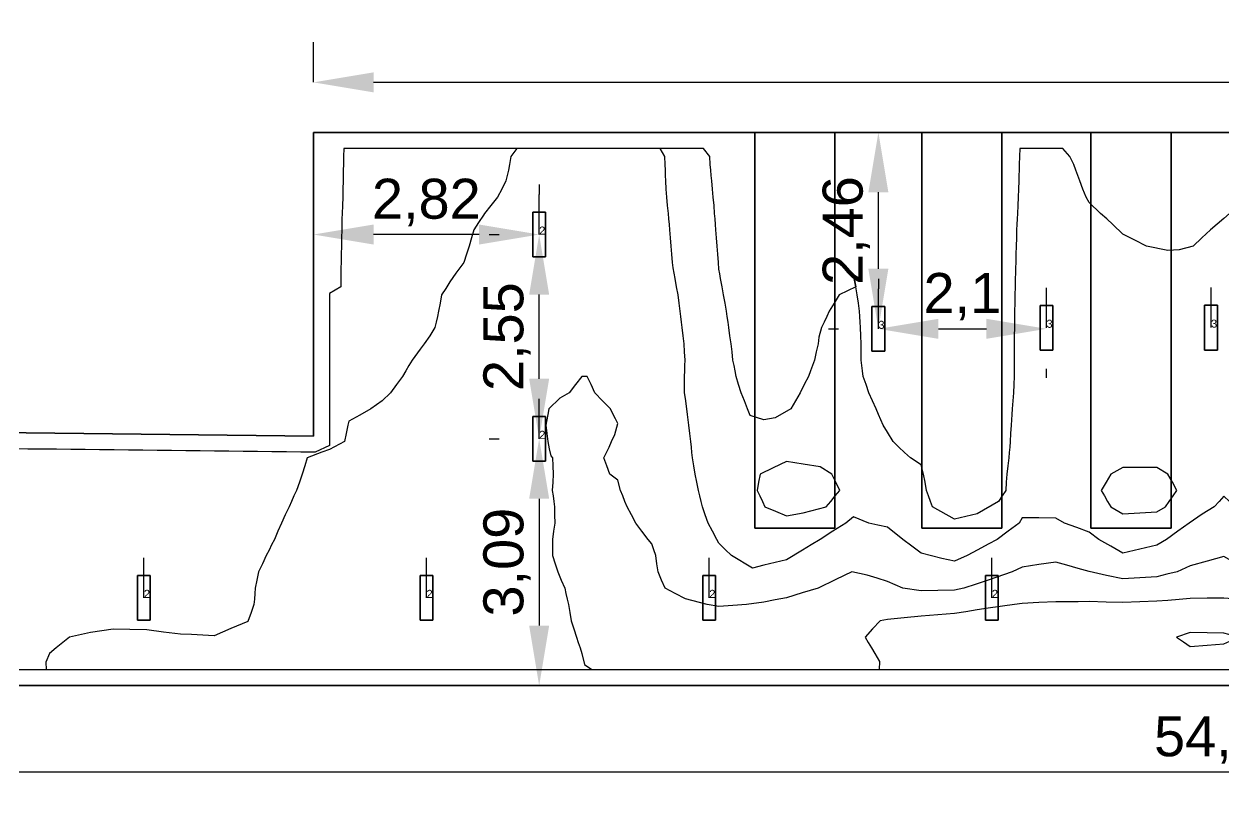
# Model space of a CAD drawing. Header units: millimetres. Extents: x 5.5 to 61.4, y 4.1 to 13.9.
# Drawn here: x 17.63 to 32.62, y 4.08 to 13.93 of the extents above; entities that cross this region are included whole.
import ezdxf

# ---------------------------------------------------------------- set-up
doc = ezdxf.new("R2010")
doc.units = ezdxf.units.MM
for name, color, linetype in [('DLXFURN', 5, 'Continuous'), ('DLXISO', 7, 'Continuous'), ('DLXLUM', 2, 'Continuous'), ('DLXLUMEX', 2, 'Continuous'), ('DLXSCENE', 7, 'Continuous'), ('MAPAS', 7, 'Continuous')]:
    doc.layers.add(name, color=color, linetype=linetype)
doc.layers.get('0').off()
doc.styles.get("Standard").update_dxf_attribs({"font": 'arial.ttf'})
doc.dimstyles.new('ISO-25', dxfattribs={"dimtxt": 0.5, "dimasz": 0.75, "dimexe": 0.5, "dimexo": 0.625, "dimgap": 0.1, "dimtad": 1, "dimtoh": 1, "dimtxsty": 'Standard', "dimcen": 2.5, "dimadec": 0, "dimazin": 0, "dimtfac": 1, "dimtmove": 0, "dimatfit": 3, "dimfxl": 1, "dimarcsym": 0})

# ---------------------------------------------------------------- blocks, each defined once
blk = doc.blocks.new('*U8')
at = {"color": 1}
blk.add_line((0, 0), (0, 0.5), dxfattribs=at)
for p, q in [((0.08, 0.28), (-0.08, 0.28)), ((-0.08, 0.28), (-0.08, -0.28)), ((-0.08, 0.28), (-0.08, -0.28)), ((-0.08, -0.28), (-0.08, 0.28)), ((-0.08, 0.28), (-0.08, 0.28)), ((0.08, 0.28), (-0.08, 0.28)), ((-0.08, 0.28), (-0.08, 0.28)), ((-0.08, 0.28), (0.08, 0.28)), ((-0.08, -0.28), (-0.08, 0.28)), ((-0.08, 0.28), (0.08, 0.28)), ((0.08, -0.28), (0.08, 0.28)), ((0.08, 0.28), (0.08, 0.28)), ((0.08, -0.28), (0.08, 0.28)), ((0.08, 0.28), (0.08, 0.28)), ((0.08, 0.28), (0.08, -0.28)), ((0.08, 0.28), (0.08, -0.28)), ((-0.08, -0.28), (0.08, -0.28)), ((-0.08, -0.28), (0.08, -0.28)), ((0.08, -0.28), (-0.08, -0.28)), ((-0.08, -0.28), (-0.08, -0.28)), ((-0.08, -0.28), (-0.08, -0.28)), ((0.08, -0.28), (-0.08, -0.28)), ((0.08, -0.28), (0.08, -0.28)), ((0.08, -0.28), (0.08, -0.28))]:
    blk.add_line(p, q)
at = {"layer": 'DLXLUMEX', "color": 7}
blk.add_text('3', height=0.1, dxfattribs=at).set_placement((0, 0))
blk = doc.blocks.new('*U9')
at = {"color": 1}
blk.add_line((0, 0), (0, 0.5), dxfattribs=at)
for p, q in [((0.08, 0.28), (-0.08, 0.28)), ((-0.08, 0.28), (-0.08, -0.28)), ((-0.08, 0.28), (-0.08, -0.28)), ((-0.08, -0.28), (-0.08, 0.28)), ((-0.08, 0.28), (-0.08, 0.28)), ((0.08, 0.28), (-0.08, 0.28)), ((-0.08, 0.28), (-0.08, 0.28)), ((-0.08, 0.28), (0.08, 0.28)), ((-0.08, -0.28), (-0.08, 0.28)), ((-0.08, 0.28), (0.08, 0.28)), ((0.08, -0.28), (0.08, 0.28)), ((0.08, 0.28), (0.08, 0.28)), ((0.08, -0.28), (0.08, 0.28)), ((0.08, 0.28), (0.08, 0.28)), ((0.08, 0.28), (0.08, -0.28)), ((0.08, 0.28), (0.08, -0.28)), ((-0.08, -0.28), (0.08, -0.28)), ((-0.08, -0.28), (0.08, -0.28)), ((0.08, -0.28), (-0.08, -0.28)), ((-0.08, -0.28), (-0.08, -0.28)), ((-0.08, -0.28), (-0.08, -0.28)), ((0.08, -0.28), (-0.08, -0.28)), ((0.08, -0.28), (0.08, -0.28)), ((0.08, -0.28), (0.08, -0.28))]:
    blk.add_line(p, q)
at = {"layer": 'DLXLUMEX', "color": 7}
blk.add_text('3', height=0.1, dxfattribs=at).set_placement((0, 0))
blk = doc.blocks.new('*U10')
at = {"color": 1}
blk.add_line((0, 0), (0, 0.5), dxfattribs=at)
for p, q in [((0.08, 0.28), (-0.08, 0.28)), ((-0.08, 0.28), (-0.08, -0.28)), ((-0.08, 0.28), (-0.08, -0.28)), ((-0.08, -0.28), (-0.08, 0.28)), ((-0.08, 0.28), (-0.08, 0.28)), ((0.08, 0.28), (-0.08, 0.28)), ((-0.08, 0.28), (-0.08, 0.28)), ((-0.08, 0.28), (0.08, 0.28)), ((-0.08, -0.28), (-0.08, 0.28)), ((-0.08, 0.28), (0.08, 0.28)), ((0.08, -0.28), (0.08, 0.28)), ((0.08, 0.28), (0.08, 0.28)), ((0.08, -0.28), (0.08, 0.28)), ((0.08, 0.28), (0.08, 0.28)), ((0.08, 0.28), (0.08, -0.28)), ((0.08, 0.28), (0.08, -0.28)), ((-0.08, -0.28), (0.08, -0.28)), ((-0.08, -0.28), (0.08, -0.28)), ((0.08, -0.28), (-0.08, -0.28)), ((-0.08, -0.28), (-0.08, -0.28)), ((-0.08, -0.28), (-0.08, -0.28)), ((0.08, -0.28), (-0.08, -0.28)), ((0.08, -0.28), (0.08, -0.28)), ((0.08, -0.28), (0.08, -0.28))]:
    blk.add_line(p, q)
at = {"layer": 'DLXLUMEX', "color": 7}
blk.add_text('3', height=0.1, dxfattribs=at).set_placement((0, 0))
blk = doc.blocks.new('*U24')
at = {"color": 1}
blk.add_line((0, 0), (0, 0.5), dxfattribs=at)
for p, q in [((0.08, 0.28), (-0.08, 0.28)), ((-0.08, 0.28), (-0.08, -0.28)), ((-0.08, 0.28), (-0.08, -0.28)), ((-0.08, -0.28), (-0.08, 0.28)), ((-0.08, 0.28), (-0.08, 0.28)), ((0.08, 0.28), (-0.08, 0.28)), ((-0.08, 0.28), (-0.08, 0.28)), ((-0.08, 0.28), (0.08, 0.28)), ((-0.08, -0.28), (-0.08, 0.28)), ((-0.08, 0.28), (0.08, 0.28)), ((0.08, -0.28), (0.08, 0.28)), ((0.08, 0.28), (0.08, 0.28)), ((0.08, -0.28), (0.08, 0.28)), ((0.08, 0.28), (0.08, 0.28)), ((0.08, 0.28), (0.08, -0.28)), ((0.08, 0.28), (0.08, -0.28)), ((-0.08, -0.28), (0.08, -0.28)), ((-0.08, -0.28), (0.08, -0.28)), ((0.08, -0.28), (-0.08, -0.28)), ((-0.08, -0.28), (-0.08, -0.28)), ((-0.08, -0.28), (-0.08, -0.28)), ((0.08, -0.28), (-0.08, -0.28)), ((0.08, -0.28), (0.08, -0.28)), ((0.08, -0.28), (0.08, -0.28))]:
    blk.add_line(p, q)
at = {"layer": 'DLXLUMEX', "color": 7}
blk.add_text('2', height=0.1, dxfattribs=at).set_placement((0, 0))
blk = doc.blocks.new('*U25')
at = {"color": 1}
blk.add_line((0, 0), (0, 0.5), dxfattribs=at)
for p, q in [((0.08, 0.28), (-0.08, 0.28)), ((-0.08, 0.28), (-0.08, -0.28)), ((-0.08, 0.28), (-0.08, -0.28)), ((-0.08, -0.28), (-0.08, 0.28)), ((-0.08, 0.28), (-0.08, 0.28)), ((0.08, 0.28), (-0.08, 0.28)), ((-0.08, 0.28), (-0.08, 0.28)), ((-0.08, 0.28), (0.08, 0.28)), ((-0.08, -0.28), (-0.08, 0.28)), ((-0.08, 0.28), (0.08, 0.28)), ((0.08, -0.28), (0.08, 0.28)), ((0.08, 0.28), (0.08, 0.28)), ((0.08, -0.28), (0.08, 0.28)), ((0.08, 0.28), (0.08, 0.28)), ((0.08, 0.28), (0.08, -0.28)), ((0.08, 0.28), (0.08, -0.28)), ((-0.08, -0.28), (0.08, -0.28)), ((-0.08, -0.28), (0.08, -0.28)), ((0.08, -0.28), (-0.08, -0.28)), ((-0.08, -0.28), (-0.08, -0.28)), ((-0.08, -0.28), (-0.08, -0.28)), ((0.08, -0.28), (-0.08, -0.28)), ((0.08, -0.28), (0.08, -0.28)), ((0.08, -0.28), (0.08, -0.28))]:
    blk.add_line(p, q)
at = {"layer": 'DLXLUMEX', "color": 7}
blk.add_text('2', height=0.1, dxfattribs=at).set_placement((0, 0))
blk = doc.blocks.new('*U26')
at = {"color": 1}
blk.add_line((0, 0), (0, 0.5), dxfattribs=at)
for p, q in [((0.08, 0.28), (-0.08, 0.28)), ((-0.08, 0.28), (-0.08, -0.28)), ((-0.08, 0.28), (-0.08, -0.28)), ((-0.08, -0.28), (-0.08, 0.28)), ((-0.08, 0.28), (-0.08, 0.28)), ((0.08, 0.28), (-0.08, 0.28)), ((-0.08, 0.28), (-0.08, 0.28)), ((-0.08, 0.28), (0.08, 0.28)), ((-0.08, -0.28), (-0.08, 0.28)), ((-0.08, 0.28), (0.08, 0.28)), ((0.08, -0.28), (0.08, 0.28)), ((0.08, 0.28), (0.08, 0.28)), ((0.08, -0.28), (0.08, 0.28)), ((0.08, 0.28), (0.08, 0.28)), ((0.08, 0.28), (0.08, -0.28)), ((0.08, 0.28), (0.08, -0.28)), ((-0.08, -0.28), (0.08, -0.28)), ((0.08, -0.28), (-0.08, -0.28)), ((-0.08, -0.28), (-0.08, -0.28)), ((-0.08, -0.28), (0.08, -0.28)), ((-0.08, -0.28), (-0.08, -0.28)), ((0.08, -0.28), (-0.08, -0.28)), ((0.08, -0.28), (0.08, -0.28)), ((0.08, -0.28), (0.08, -0.28))]:
    blk.add_line(p, q)
at = {"layer": 'DLXLUMEX', "color": 7}
blk.add_text('2', height=0.1, dxfattribs=at).set_placement((0, 0))
blk = doc.blocks.new('*U27')
at = {"color": 1}
blk.add_line((0, 0), (0, 0.5), dxfattribs=at)
for p, q in [((0.08, 0.28), (-0.08, 0.28)), ((-0.08, 0.28), (-0.08, -0.28)), ((-0.08, 0.28), (-0.08, -0.28)), ((-0.08, -0.28), (-0.08, 0.28)), ((-0.08, 0.28), (-0.08, 0.28)), ((0.08, 0.28), (-0.08, 0.28)), ((-0.08, 0.28), (-0.08, 0.28)), ((-0.08, 0.28), (0.08, 0.28)), ((-0.08, -0.28), (-0.08, 0.28)), ((-0.08, 0.28), (0.08, 0.28)), ((0.08, -0.28), (0.08, 0.28)), ((0.08, 0.28), (0.08, 0.28)), ((0.08, -0.28), (0.08, 0.28)), ((0.08, 0.28), (0.08, 0.28)), ((0.08, 0.28), (0.08, -0.28)), ((0.08, 0.28), (0.08, -0.28)), ((-0.08, -0.28), (0.08, -0.28)), ((-0.08, -0.28), (0.08, -0.28)), ((0.08, -0.28), (-0.08, -0.28)), ((-0.08, -0.28), (-0.08, -0.28)), ((-0.08, -0.28), (-0.08, -0.28)), ((0.08, -0.28), (-0.08, -0.28)), ((0.08, -0.28), (0.08, -0.28)), ((0.08, -0.28), (0.08, -0.28))]:
    blk.add_line(p, q)
at = {"layer": 'DLXLUMEX', "color": 7}
blk.add_text('2', height=0.1, dxfattribs=at).set_placement((0, 0))
blk = doc.blocks.new('*U40')
at = {"color": 1}
blk.add_line((0, 0), (0, 0.5), dxfattribs=at)
for p, q in [((0.08, 0.28), (-0.08, 0.28)), ((-0.08, 0.28), (-0.08, -0.28)), ((-0.08, 0.28), (-0.08, -0.28)), ((-0.08, -0.28), (-0.08, 0.28)), ((-0.08, 0.28), (-0.08, 0.28)), ((0.08, 0.28), (-0.08, 0.28)), ((-0.08, 0.28), (-0.08, 0.28)), ((-0.08, 0.28), (0.08, 0.28)), ((-0.08, -0.28), (-0.08, 0.28)), ((-0.08, 0.28), (0.08, 0.28)), ((0.08, -0.28), (0.08, 0.28)), ((0.08, 0.28), (0.08, 0.28)), ((0.08, -0.28), (0.08, 0.28)), ((0.08, 0.28), (0.08, 0.28)), ((0.08, 0.28), (0.08, -0.28)), ((0.08, 0.28), (0.08, -0.28)), ((-0.08, -0.28), (0.08, -0.28)), ((-0.08, -0.28), (0.08, -0.28)), ((0.08, -0.28), (-0.08, -0.28)), ((-0.08, -0.28), (-0.08, -0.28)), ((-0.08, -0.28), (-0.08, -0.28)), ((0.08, -0.28), (-0.08, -0.28)), ((0.08, -0.28), (0.08, -0.28)), ((0.08, -0.28), (0.08, -0.28))]:
    blk.add_line(p, q)
at = {"layer": 'DLXLUMEX', "color": 7}
blk.add_text('2', height=0.1, dxfattribs=at).set_placement((0, 0))
blk = doc.blocks.new('*U41')
at = {"color": 1}
blk.add_line((0, 0), (0, 0.5), dxfattribs=at)
for p, q in [((0.08, 0.28), (-0.08, 0.28)), ((-0.08, 0.28), (-0.08, -0.28)), ((-0.08, 0.28), (-0.08, -0.28)), ((-0.08, -0.28), (-0.08, 0.28)), ((-0.08, 0.28), (-0.08, 0.28)), ((0.08, 0.28), (-0.08, 0.28)), ((-0.08, 0.28), (-0.08, 0.28)), ((-0.08, 0.28), (0.08, 0.28)), ((-0.08, -0.28), (-0.08, 0.28)), ((-0.08, 0.28), (0.08, 0.28)), ((0.08, -0.28), (0.08, 0.28)), ((0.08, 0.28), (0.08, 0.28)), ((0.08, -0.28), (0.08, 0.28)), ((0.08, 0.28), (0.08, 0.28)), ((0.08, 0.28), (0.08, -0.28)), ((0.08, 0.28), (0.08, -0.28)), ((-0.08, -0.28), (0.08, -0.28)), ((-0.08, -0.28), (0.08, -0.28)), ((0.08, -0.28), (-0.08, -0.28)), ((-0.08, -0.28), (-0.08, -0.28)), ((-0.08, -0.28), (-0.08, -0.28)), ((0.08, -0.28), (-0.08, -0.28)), ((0.08, -0.28), (0.08, -0.28)), ((0.08, -0.28), (0.08, -0.28))]:
    blk.add_line(p, q)
at = {"layer": 'DLXLUMEX', "color": 7}
blk.add_text('2', height=0.1, dxfattribs=at).set_placement((0, 0))
blk = doc.blocks.new('*U42')
for p, q in [((0.5, 2.739), (-0.5, 2.739)), ((-0.5, 2.739), (-0.5, -2.207)), ((-0.5, 2.739), (-0.5, -2.207)), ((-0.5, -2.207), (-0.5, 2.739)), ((-0.5, 2.739), (-0.5, 2.739)), ((0.5, 2.739), (-0.5, 2.739)), ((-0.5, 2.739), (-0.5, 2.739)), ((-0.5, 2.739), (0.5, 2.739)), ((0.5, -2.207), (0.5, 2.739)), ((0.5, -2.207), (0.5, 2.739)), ((0.5, 2.739), (0.5, 2.739)), ((0.5, 2.739), (0.5, -2.207)), ((0.5, 2.739), (0.5, 2.739)), ((-0.5, -2.207), (0.5, -2.207)), ((-0.5, -2.207), (-0.5, -2.207)), ((-0.5, -2.207), (0.5, -2.207)), ((0.5, -2.207), (-0.5, -2.207)), ((-0.5, -2.207), (-0.5, -2.207)), ((0.5, -2.207), (0.5, -2.207)), ((0.5, -2.207), (0.5, -2.207))]:
    blk.add_line(p, q)
blk = doc.blocks.new('*U43')
for p, q in [((0.5, 2.739), (-0.5, 2.739)), ((-0.5, 2.739), (-0.5, -2.207)), ((-0.5, 2.739), (-0.5, -2.207)), ((-0.5, -2.207), (-0.5, 2.739)), ((-0.5, 2.739), (-0.5, 2.739)), ((0.5, 2.739), (-0.5, 2.739)), ((-0.5, 2.739), (-0.5, 2.739)), ((-0.5, 2.739), (0.5, 2.739)), ((0.5, -2.207), (0.5, 2.739)), ((0.5, -2.207), (0.5, 2.739)), ((0.5, 2.739), (0.5, 2.739)), ((0.5, 2.739), (0.5, -2.207)), ((0.5, 2.739), (0.5, 2.739)), ((-0.5, -2.207), (0.5, -2.207)), ((-0.5, -2.207), (-0.5, -2.207)), ((-0.5, -2.207), (0.5, -2.207)), ((0.5, -2.207), (-0.5, -2.207)), ((-0.5, -2.207), (-0.5, -2.207)), ((0.5, -2.207), (0.5, -2.207)), ((0.5, -2.207), (0.5, -2.207))]:
    blk.add_line(p, q)
blk = doc.blocks.new('*U44')
for p, q in [((0.5, 2.739), (-0.5, 2.739)), ((-0.5, 2.739), (-0.5, -2.207)), ((-0.5, 2.739), (-0.5, -2.207)), ((-0.5, -2.207), (-0.5, 2.739)), ((-0.5, 2.739), (-0.5, 2.739)), ((0.5, 2.739), (-0.5, 2.739)), ((-0.5, 2.739), (-0.5, 2.739)), ((-0.5, 2.739), (0.5, 2.739)), ((0.5, -2.207), (0.5, 2.739)), ((0.5, -2.207), (0.5, 2.739)), ((0.5, 2.739), (0.5, 2.739)), ((0.5, 2.739), (0.5, -2.207)), ((0.5, 2.739), (0.5, 2.739)), ((-0.5, -2.207), (0.5, -2.207)), ((-0.5, -2.207), (-0.5, -2.207)), ((-0.5, -2.207), (0.5, -2.207)), ((0.5, -2.207), (-0.5, -2.207)), ((-0.5, -2.207), (-0.5, -2.207)), ((0.5, -2.207), (0.5, -2.207)), ((0.5, -2.207), (0.5, -2.207))]:
    blk.add_line(p, q)
blk = doc.blocks.new('*U52')
for p, q in [((168.884, 19.44), (207.387, 19.44)), ((207.387, 19.44), (168.884, 19.44)), ((168.884, 19.44), (168.884, 19.44)), ((168.884, 15.643), (168.884, 19.44)), ((168.884, 19.44), (168.884, 19.44)), ((168.884, 19.44), (168.884, 15.643)), ((161.385, 15.728), (168.884, 15.643)), ((168.884, 15.643), (161.385, 15.728)), ((168.884, 15.643), (168.884, 15.643)), ((168.884, 15.643), (168.884, 15.643)), ((207.387, 12.526), (153.137, 12.526)), ((153.137, 12.526), (207.387, 12.526))]:
    blk.add_line(p, q)
blk = doc.blocks.new('*U53')
for p, q in [((168.884, 19.44), (207.387, 19.44)), ((168.884, 15.643), (168.884, 19.44)), ((161.385, 15.728), (168.884, 15.643)), ((207.387, 12.526), (153.137, 12.526))]:
    blk.add_line(p, q)
blk = doc.blocks.new('*U54')
for p, q in [((207.387, 19.44), (168.884, 19.44)), ((168.884, 19.44), (168.884, 15.643)), ((168.884, 15.643), (161.385, 15.728)), ((153.137, 12.526), (207.387, 12.526))]:
    blk.add_line(p, q)
blk = doc.blocks.new('*U56')
at = {"color": 1}
for points in [[(165.184, 12.726, 0.85), (165.364, 12.726, 0.85), (165.543, 12.726, 0.85), (165.723, 12.726, 0.85), (165.902, 12.726, 0.85), (166.082, 12.726, 0.85), (166.261, 12.726, 0.85), (166.441, 12.726, 0.85), (166.62, 12.726, 0.85), (166.8, 12.726, 0.85), (166.979, 12.726, 0.85), (167.159, 12.726, 0.85), (167.338, 12.726, 0.85), (167.518, 12.726, 0.85), (167.697, 12.726, 0.85), (167.877, 12.726, 0.85), (168.056, 12.726, 0.85), (168.236, 12.726, 0.85), (168.415, 12.726, 0.85), (168.595, 12.726, 0.85), (168.774, 12.726, 0.85), (168.954, 12.726, 0.85), (169.133, 12.726, 0.85), (169.313, 12.726, 0.85), (169.492, 12.726, 0.85), (169.672, 12.726, 0.85), (169.851, 12.726, 0.85), (170.031, 12.726, 0.85), (170.21, 12.726, 0.85), (170.39, 12.726, 0.85), (170.569, 12.726, 0.85), (170.749, 12.726, 0.85), (170.928, 12.726, 0.85), (171.108, 12.726, 0.85), (171.287, 12.726, 0.85), (171.467, 12.726, 0.85), (171.646, 12.726, 0.85), (171.826, 12.726, 0.85), (172.005, 12.726, 0.85), (172.185, 12.726, 0.85), (172.364, 12.726, 0.85), (172.544, 12.726, 0.85), (172.723, 12.726, 0.85), (172.903, 12.726, 0.85), (173.082, 12.726, 0.85), (173.262, 12.726, 0.85), (173.441, 12.726, 0.85), (173.621, 12.726, 0.85), (173.8, 12.726, 0.85), (173.98, 12.726, 0.85), (174.159, 12.726, 0.85), (174.339, 12.726, 0.85), (174.518, 12.726, 0.85), (174.698, 12.726, 0.85), (174.877, 12.726, 0.85), (175.057, 12.726, 0.85), (175.236, 12.726, 0.85), (175.416, 12.726, 0.85), (175.595, 12.726, 0.85), (175.775, 12.726, 0.85), (175.954, 12.726, 0.85), (176.134, 12.726, 0.85), (176.313, 12.726, 0.85), (176.493, 12.726, 0.85), (176.672, 12.726, 0.85), (176.852, 12.726, 0.85), (177.031, 12.726, 0.85), (177.211, 12.726, 0.85), (177.39, 12.726, 0.85), (177.57, 12.726, 0.85), (177.749, 12.726, 0.85), (177.929, 12.726, 0.85), (178.108, 12.726, 0.85), (178.288, 12.726, 0.85), (178.467, 12.726, 0.85), (178.647, 12.726, 0.85), (178.826, 12.726, 0.85), (179.006, 12.726, 0.85), (179.185, 12.726, 0.85), (179.365, 12.726, 0.85), (179.544, 12.726, 0.85), (179.724, 12.726, 0.85), (179.903, 12.726, 0.85), (180.083, 12.726, 0.85), (180.262, 12.726, 0.85), (180.442, 12.726, 0.85)], [(180.331, 18.426, 0.85), (180.262, 18.364, 0.85), (180.177, 18.293, 0.85), (180.092, 18.222, 0.85), (179.984, 18.121, 0.85), (179.877, 18.019, 0.85), (179.701, 17.972, 0.85), (179.561, 17.965, 0.85), (179.295, 18.019, 0.85), (179.148, 18.094, 0.85), (179, 18.169, 0.85), (178.875, 18.29, 0.85), (178.796, 18.358, 0.85), (178.718, 18.426, 0.85), (178.579, 18.563, 0.85), (178.538, 18.63, 0.85), (178.5, 18.731, 0.85), (178.462, 18.833, 0.85), (178.437, 18.901, 0.85), (178.412, 18.969, 0.85), (178.387, 19.037, 0.85), (178.335, 19.138, 0.85), (178.25, 19.24, 0.85), (178.07, 19.24, 0.85), (177.891, 19.24, 0.85), (177.711, 19.24, 0.85), (177.705, 19.138, 0.85), (177.704, 19.037, 0.85), (177.702, 18.969, 0.85), (177.7, 18.901, 0.85), (177.698, 18.833, 0.85), (177.694, 18.731, 0.85), (177.69, 18.63, 0.85), (177.685, 18.528, 0.85), (177.68, 18.426, 0.85), (177.677, 18.358, 0.85), (177.674, 18.29, 0.85), (177.671, 18.222, 0.85), (177.668, 18.121, 0.85), (177.665, 18.019, 0.85), (177.662, 17.917, 0.85), (177.659, 17.815, 0.85), (177.657, 17.747, 0.85), (177.655, 17.679, 0.85), (177.653, 17.612, 0.85), (177.651, 17.51, 0.85), (177.648, 17.408, 0.85), (177.647, 17.306, 0.85), (177.645, 17.204, 0.85), (177.644, 17.137, 0.85), (177.644, 17.069, 0.85), (177.643, 17.001, 0.85), (177.642, 16.899, 0.85), (177.642, 16.797, 0.85), (177.641, 16.696, 0.85), (177.641, 16.594, 0.85), (177.64, 16.526, 0.85), (177.639, 16.458, 0.85), (177.638, 16.39, 0.85), (177.634, 16.288, 0.85), (177.63, 16.187, 0.85), (177.623, 16.085, 0.85), (177.616, 15.983, 0.85), (177.611, 15.915, 0.85), (177.607, 15.847, 0.85), (177.602, 15.779, 0.85), (177.596, 15.678, 0.85), (177.59, 15.576, 0.85), (177.584, 15.508, 0.85), (177.578, 15.44, 0.85), (177.572, 15.372, 0.85), (177.56, 15.271, 0.85), (177.547, 15.169, 0.85), (177.54, 15.067, 0.85), (177.534, 14.965, 0.85), (177.49, 14.897, 0.85), (177.446, 14.829, 0.85), (177.177, 14.672, 0.85), (177.037, 14.64, 0.85), (176.896, 14.608, 0.85), (176.621, 14.762, 0.85), (176.596, 14.829, 0.85), (176.57, 14.897, 0.85), (176.545, 14.965, 0.85), (176.526, 15.067, 0.85), (176.508, 15.169, 0.85), (176.476, 15.284, 0.85), (176.343, 15.372, 0.85), (176.271, 15.44, 0.85), (176.199, 15.508, 0.85), (176.127, 15.576, 0.85), (176.055, 15.693, 0.85), (176.001, 15.779, 0.85), (175.973, 15.847, 0.85), (175.944, 15.915, 0.85), (175.916, 15.983, 0.85), (175.871, 16.085, 0.85), (175.825, 16.187, 0.85), (175.79, 16.288, 0.85), (175.754, 16.39, 0.85), (175.746, 16.458, 0.85), (175.737, 16.526, 0.85), (175.729, 16.594, 0.85), (175.727, 16.696, 0.85), (175.726, 16.797, 0.85), (175.723, 16.899, 0.85), (175.72, 17.001, 0.85), (175.716, 17.069, 0.85), (175.712, 17.137, 0.85), (175.707, 17.204, 0.85), (175.693, 17.306, 0.85), (175.679, 17.408, 0.85), (175.66, 17.51, 0.85), (175.641, 17.612, 0.85), (175.634, 17.642, 0.85), (175.641, 17.612, 0.85), (175.66, 17.51, 0.85), (175.453, 17.408, 0.85), (175.392, 17.306, 0.85), (175.33, 17.204, 0.85), (175.298, 17.137, 0.85), (175.266, 17.069, 0.85), (175.234, 17.001, 0.85), (175.201, 16.88, 0.85), (175.189, 16.797, 0.85), (175.166, 16.696, 0.85), (175.143, 16.594, 0.85), (175.118, 16.526, 0.85), (175.093, 16.458, 0.85), (175.068, 16.39, 0.85), (175.016, 16.288, 0.85), (174.964, 16.187, 0.85), (174.906, 16.085, 0.85), (174.848, 15.983, 0.85), (174.653, 15.874, 0.85), (174.512, 15.847, 0.85), (174.34, 15.902, 0.85), (174.308, 15.983, 0.85), (174.269, 16.085, 0.85), (174.23, 16.187, 0.85), (174.197, 16.288, 0.85), (174.164, 16.39, 0.85), (174.152, 16.458, 0.85), (174.139, 16.526, 0.85), (174.126, 16.594, 0.85), (174.114, 16.696, 0.85), (174.102, 16.797, 0.85), (174.088, 16.899, 0.85), (174.075, 17.001, 0.85), (174.065, 17.069, 0.85), (174.055, 17.137, 0.85), (174.045, 17.204, 0.85), (174.027, 17.306, 0.85), (174.009, 17.408, 0.85), (173.99, 17.51, 0.85), (173.971, 17.612, 0.85), (173.961, 17.672, 0.85), (173.951, 17.732, 0.85), (173.944, 17.815, 0.85), (173.936, 17.917, 0.85), (173.928, 18.019, 0.85), (173.921, 18.121, 0.85), (173.913, 18.222, 0.85), (173.907, 18.29, 0.85), (173.902, 18.358, 0.85), (173.897, 18.426, 0.85), (173.889, 18.528, 0.85), (173.88, 18.63, 0.85), (173.87, 18.731, 0.85), (173.86, 18.833, 0.85), (173.854, 18.901, 0.85), (173.848, 18.969, 0.85), (173.842, 19.037, 0.85), (173.836, 19.138, 0.85), (173.757, 19.24, 0.85), (173.577, 19.24, 0.85), (173.397, 19.24, 0.85), (173.217, 19.24, 0.85), (173.038, 19.24, 0.85), (172.858, 19.24, 0.85), (172.678, 19.24, 0.85), (172.499, 19.24, 0.85), (172.319, 19.24, 0.85), (172.139, 19.24, 0.85), (171.959, 19.24, 0.85), (171.78, 19.24, 0.85), (171.6, 19.24, 0.85), (171.42, 19.24, 0.85), (171.24, 19.24, 0.85), (171.061, 19.24, 0.85), (170.881, 19.24, 0.85), (170.701, 19.24, 0.85), (170.521, 19.24, 0.85), (170.342, 19.24, 0.85), (170.162, 19.24, 0.85), (169.982, 19.24, 0.85), (169.803, 19.24, 0.85), (169.623, 19.24, 0.85), (169.443, 19.24, 0.85), (169.263, 19.24, 0.85), (169.259, 19.138, 0.85), (169.257, 19.037, 0.85), (169.256, 18.969, 0.85), (169.255, 18.901, 0.85), (169.254, 18.833, 0.85), (169.251, 18.731, 0.85), (169.249, 18.63, 0.85), (169.245, 18.528, 0.85), (169.242, 18.426, 0.85), (169.24, 18.358, 0.85), (169.238, 18.29, 0.85), (169.236, 18.222, 0.85), (169.234, 18.121, 0.85), (169.232, 18.019, 0.85), (169.23, 17.917, 0.85), (169.229, 17.815, 0.85), (169.227, 17.747, 0.85), (169.226, 17.679, 0.85), (169.225, 17.612, 0.85), (169.224, 17.51, 0.85), (169.084, 17.427, 0.85), (169.084, 17.34, 0.85), (169.084, 17.254, 0.85), (169.084, 17.168, 0.85), (169.084, 17.081, 0.85), (169.084, 16.995, 0.85), (169.084, 16.909, 0.85), (169.084, 16.822, 0.85), (169.084, 16.736, 0.85), (169.084, 16.65, 0.85), (169.084, 16.563, 0.85), (169.084, 16.477, 0.85), (169.084, 16.39, 0.85), (169.084, 16.304, 0.85), (169.084, 16.218, 0.85), (169.084, 16.131, 0.85), (169.084, 16.045, 0.85), (169.084, 15.959, 0.85), (169.084, 15.872, 0.85), (169.084, 15.796, 0.85), (169.084, 15.756, 0.85), (169.084, 15.613, 0.85), (169.084, 15.527, 0.85), (168.904, 15.443, 0.85), (168.725, 15.445, 0.85), (168.545, 15.447, 0.85), (168.365, 15.449, 0.85), (168.186, 15.451, 0.85), (168.006, 15.453, 0.85), (167.827, 15.455, 0.85), (167.647, 15.457, 0.85), (167.468, 15.459, 0.85), (167.288, 15.461, 0.85), (167.109, 15.463, 0.85), (166.929, 15.465, 0.85), (166.75, 15.467, 0.85), (166.57, 15.469, 0.85), (166.391, 15.471, 0.85), (166.211, 15.473, 0.85), (166.032, 15.475, 0.85), (165.852, 15.477, 0.85), (165.673, 15.479, 0.85), (165.493, 15.481, 0.85), (165.314, 15.483, 0.85), (165.134, 15.485, 0.85)], [(174.526, 14.762, 0.85), (174.659, 14.705, 0.85), (174.793, 14.648, 0.85), (175.003, 14.684, 0.85), (175.29, 14.762, 0.85), (175.347, 14.829, 0.85), (175.404, 14.897, 0.85), (175.462, 14.965, 0.85), (175.411, 15.067, 0.85), (175.36, 15.169, 0.85), (175.214, 15.261, 0.85), (175.003, 15.295, 0.85), (174.793, 15.328, 0.85), (174.63, 15.249, 0.85), (174.467, 15.169, 0.85), (174.447, 15.067, 0.85), (174.428, 14.965, 0.85), (174.461, 14.897, 0.85), (174.493, 14.829, 0.85), (174.526, 14.762, 0.85)], [(178.767, 14.897, 0.85), (178.808, 14.829, 0.85), (178.849, 14.762, 0.85), (179, 14.672, 0.85), (179.21, 14.684, 0.85), (179.421, 14.696, 0.85), (179.53, 14.762, 0.85), (179.578, 14.829, 0.85), (179.625, 14.897, 0.85), (179.673, 14.965, 0.85), (179.617, 15.067, 0.85), (179.56, 15.169, 0.85), (179.421, 15.251, 0.85), (179.21, 15.251, 0.85), (179, 15.251, 0.85), (178.85, 15.169, 0.85), (178.788, 15.067, 0.85), (178.726, 14.965, 0.85), (178.767, 14.897, 0.85)]]:
    blk.add_polyline3d(points, dxfattribs=at)
at = {"color": 3}
for points in [[(165.543, 12.726, 0.85), (165.723, 12.726, 0.85), (165.902, 12.726, 0.85), (166.082, 12.726, 0.85), (166.261, 12.726, 0.85), (166.441, 12.726, 0.85), (166.62, 12.726, 0.85), (166.8, 12.726, 0.85), (166.979, 12.726, 0.85), (167.159, 12.726, 0.85), (167.338, 12.726, 0.85), (167.518, 12.726, 0.85), (167.697, 12.726, 0.85), (167.877, 12.726, 0.85), (168.056, 12.726, 0.85), (168.236, 12.726, 0.85), (168.415, 12.726, 0.85), (168.595, 12.726, 0.85), (168.774, 12.726, 0.85), (168.954, 12.726, 0.85), (169.133, 12.726, 0.85), (169.313, 12.726, 0.85), (169.492, 12.726, 0.85), (169.672, 12.726, 0.85), (169.851, 12.726, 0.85), (170.031, 12.726, 0.85), (170.21, 12.726, 0.85), (170.39, 12.726, 0.85), (170.569, 12.726, 0.85), (170.749, 12.726, 0.85), (170.928, 12.726, 0.85), (171.108, 12.726, 0.85), (171.287, 12.726, 0.85), (171.467, 12.726, 0.85), (171.646, 12.726, 0.85), (171.826, 12.726, 0.85), (172.005, 12.726, 0.85), (172.185, 12.726, 0.85), (172.364, 12.726, 0.85), (172.544, 12.726, 0.85), (172.723, 12.726, 0.85), (172.903, 12.726, 0.85), (173.082, 12.726, 0.85), (173.262, 12.726, 0.85), (173.441, 12.726, 0.85), (173.621, 12.726, 0.85), (173.8, 12.726, 0.85), (173.98, 12.726, 0.85), (174.159, 12.726, 0.85), (174.339, 12.726, 0.85), (174.518, 12.726, 0.85), (174.698, 12.726, 0.85), (174.877, 12.726, 0.85), (175.057, 12.726, 0.85), (175.236, 12.726, 0.85), (175.416, 12.726, 0.85), (175.595, 12.726, 0.85), (175.775, 12.726, 0.85), (175.954, 12.726, 0.85), (176.134, 12.726, 0.85), (176.313, 12.726, 0.85), (176.493, 12.726, 0.85), (176.672, 12.726, 0.85), (176.852, 12.726, 0.85), (177.031, 12.726, 0.85), (177.211, 12.726, 0.85), (177.39, 12.726, 0.85), (177.57, 12.726, 0.85), (177.749, 12.726, 0.85), (177.929, 12.726, 0.85), (178.108, 12.726, 0.85), (178.288, 12.726, 0.85), (178.467, 12.726, 0.85), (178.647, 12.726, 0.85), (178.826, 12.726, 0.85), (179.006, 12.726, 0.85), (179.185, 12.726, 0.85), (179.365, 12.726, 0.85), (179.544, 12.726, 0.85), (179.724, 12.726, 0.85), (179.903, 12.726, 0.85), (180.083, 12.726, 0.85), (180.262, 12.726, 0.85), (180.442, 12.726, 0.85)], [(180.332, 14.829, 0.85), (180.262, 14.895, 0.85), (180.202, 14.829, 0.85), (180.141, 14.762, 0.85), (179.991, 14.669, 0.85), (179.825, 14.558, 0.85), (179.684, 14.456, 0.85), (179.542, 14.354, 0.85), (179.421, 14.281, 0.85), (179.21, 14.232, 0.85), (179, 14.183, 0.85), (178.848, 14.269, 0.85), (178.696, 14.354, 0.85), (178.579, 14.444, 0.85), (178.423, 14.501, 0.85), (178.268, 14.558, 0.85), (178.159, 14.617, 0.85), (177.948, 14.621, 0.85), (177.738, 14.625, 0.85), (177.704, 14.558, 0.85), (177.566, 14.456, 0.85), (177.428, 14.354, 0.85), (177.317, 14.294, 0.85), (177.185, 14.223, 0.85), (177.053, 14.151, 0.85), (176.896, 14.081, 0.85), (176.734, 14.116, 0.85), (176.476, 14.182, 0.85), (176.361, 14.268, 0.85), (176.247, 14.354, 0.85), (176.055, 14.506, 0.85), (175.938, 14.532, 0.85), (175.822, 14.558, 0.85), (175.634, 14.637, 0.85), (175.535, 14.558, 0.85), (175.375, 14.456, 0.85), (175.214, 14.354, 0.85), (175.103, 14.286, 0.85), (174.993, 14.218, 0.85), (174.793, 14.099, 0.85), (174.653, 14.065, 0.85), (174.512, 14.03, 0.85), (174.372, 13.996, 0.85), (174.106, 14.151, 0.85), (174.029, 14.229, 0.85), (173.951, 14.307, 0.85), (173.924, 14.354, 0.85), (173.87, 14.456, 0.85), (173.817, 14.558, 0.85), (173.78, 14.66, 0.85), (173.744, 14.762, 0.85), (173.728, 14.829, 0.85), (173.713, 14.897, 0.85), (173.697, 14.965, 0.85), (173.675, 15.067, 0.85), (173.653, 15.169, 0.85), (173.636, 15.271, 0.85), (173.619, 15.372, 0.85), (173.613, 15.44, 0.85), (173.607, 15.508, 0.85), (173.6, 15.576, 0.85), (173.588, 15.678, 0.85), (173.575, 15.779, 0.85), (173.566, 15.847, 0.85), (173.557, 15.915, 0.85), (173.548, 15.983, 0.85), (173.531, 16.115, 0.85), (173.521, 16.187, 0.85), (173.521, 16.288, 0.85), (173.521, 16.39, 0.85), (173.523, 16.458, 0.85), (173.526, 16.526, 0.85), (173.529, 16.594, 0.85), (173.521, 16.696, 0.85), (173.514, 16.797, 0.85), (173.503, 16.899, 0.85), (173.492, 17.001, 0.85), (173.483, 17.069, 0.85), (173.474, 17.137, 0.85), (173.465, 17.204, 0.85), (173.452, 17.306, 0.85), (173.44, 17.408, 0.85), (173.421, 17.51, 0.85), (173.402, 17.612, 0.85), (173.391, 17.679, 0.85), (173.38, 17.747, 0.85), (173.369, 17.815, 0.85), (173.362, 17.917, 0.85), (173.355, 18.019, 0.85), (173.347, 18.121, 0.85), (173.338, 18.222, 0.85), (173.331, 18.29, 0.85), (173.325, 18.358, 0.85), (173.319, 18.426, 0.85), (173.308, 18.528, 0.85), (173.298, 18.63, 0.85), (173.292, 18.731, 0.85), (173.286, 18.833, 0.85), (173.284, 18.901, 0.85), (173.281, 18.969, 0.85), (173.279, 19.037, 0.85), (173.273, 19.138, 0.85), (173.217, 19.24, 0.85), (173.038, 19.24, 0.85), (172.858, 19.24, 0.85), (172.678, 19.24, 0.85), (172.499, 19.24, 0.85), (172.319, 19.24, 0.85), (172.139, 19.24, 0.85), (171.959, 19.24, 0.85), (171.78, 19.24, 0.85), (171.6, 19.24, 0.85), (171.42, 19.24, 0.85), (171.427, 19.24, 0.85), (171.349, 19.138, 0.85), (171.335, 19.037, 0.85), (171.319, 18.969, 0.85), (171.304, 18.901, 0.85), (171.288, 18.833, 0.85), (171.236, 18.731, 0.85), (171.183, 18.63, 0.85), (171.102, 18.528, 0.85), (171.02, 18.426, 0.85), (171.007, 18.405, 0.85), (170.947, 18.314, 0.85), (170.888, 18.222, 0.85), (170.859, 18.121, 0.85), (170.83, 18.019, 0.85), (170.795, 17.917, 0.85), (170.761, 17.815, 0.85), (170.712, 17.747, 0.85), (170.663, 17.679, 0.85), (170.586, 17.573, 0.85), (170.536, 17.49, 0.85), (170.485, 17.408, 0.85), (170.466, 17.306, 0.85), (170.447, 17.204, 0.85), (170.432, 17.137, 0.85), (170.417, 17.069, 0.85), (170.402, 17.001, 0.85), (170.336, 16.899, 0.85), (170.269, 16.797, 0.85), (170.217, 16.731, 0.85), (170.116, 16.594, 0.85), (170.076, 16.526, 0.85), (170.036, 16.458, 0.85), (169.996, 16.39, 0.85), (169.922, 16.288, 0.85), (169.847, 16.187, 0.85), (169.744, 16.083, 0.85), (169.6, 15.983, 0.85), (169.462, 15.907, 0.85), (169.324, 15.832, 0.85), (169.315, 15.779, 0.85), (169.292, 15.678, 0.85), (169.27, 15.576, 0.85), (169.084, 15.477, 0.85), (168.988, 15.442, 0.85), (168.806, 15.372, 0.85), (168.775, 15.271, 0.85), (168.743, 15.169, 0.85), (168.707, 15.067, 0.85), (168.67, 14.965, 0.85), (168.639, 14.897, 0.85), (168.608, 14.829, 0.85), (168.578, 14.762, 0.85), (168.53, 14.66, 0.85), (168.482, 14.558, 0.85), (168.438, 14.456, 0.85), (168.395, 14.354, 0.85), (168.361, 14.287, 0.85), (168.328, 14.219, 0.85), (168.294, 14.151, 0.85), (168.246, 14.049, 0.85), (168.198, 13.947, 0.85), (168.176, 13.845, 0.85), (168.154, 13.744, 0.85), (168.15, 13.676, 0.85), (168.145, 13.608, 0.85), (168.14, 13.54, 0.85), (168.103, 13.438, 0.85), (168.062, 13.329, 0.85), (167.851, 13.238, 0.85), (167.641, 13.148, 0.85), (167.501, 13.155, 0.85), (167.36, 13.163, 0.85), (167.22, 13.17, 0.85), (167.01, 13.196, 0.85), (166.8, 13.222, 0.85), (166.589, 13.226, 0.85), (166.379, 13.23, 0.85), (166.239, 13.209, 0.85), (166.098, 13.188, 0.85), (165.836, 13.133, 0.85), (165.752, 13.065, 0.85), (165.668, 12.997, 0.85), (165.583, 12.929, 0.85), (165.537, 12.818, 0.85), (165.543, 12.726, 0.85)]]:
    blk.add_polyline3d(points, dxfattribs=at)
at = {"color": 6}
for points in [[(171.871, 14.151, 0.85), (171.904, 14.049, 0.85), (171.937, 13.947, 0.85), (171.98, 13.845, 0.85), (172.024, 13.744, 0.85), (172.039, 13.676, 0.85), (172.054, 13.608, 0.85), (172.069, 13.54, 0.85), (172.088, 13.438, 0.85), (172.106, 13.337, 0.85), (172.139, 13.235, 0.85), (172.172, 13.133, 0.85), (172.193, 13.065, 0.85), (172.215, 12.997, 0.85), (172.237, 12.929, 0.85), (172.269, 12.789, 0.85), (172.364, 12.726, 0.85), (172.544, 12.726, 0.85), (172.723, 12.726, 0.85), (172.903, 12.726, 0.85), (173.082, 12.726, 0.85), (173.262, 12.726, 0.85), (173.441, 12.726, 0.85), (173.621, 12.726, 0.85), (173.8, 12.726, 0.85), (173.98, 12.726, 0.85), (174.159, 12.726, 0.85), (174.339, 12.726, 0.85), (174.518, 12.726, 0.85), (174.698, 12.726, 0.85), (174.877, 12.726, 0.85), (175.057, 12.726, 0.85), (175.236, 12.726, 0.85), (175.416, 12.726, 0.85), (175.595, 12.726, 0.85), (175.775, 12.726, 0.85), (175.954, 12.726, 0.85), (176.134, 12.726, 0.85), (176.313, 12.726, 0.85), (176.493, 12.726, 0.85), (176.672, 12.726, 0.85), (176.852, 12.726, 0.85), (177.031, 12.726, 0.85), (177.211, 12.726, 0.85), (177.39, 12.726, 0.85), (177.57, 12.726, 0.85), (177.749, 12.726, 0.85), (177.929, 12.726, 0.85), (178.108, 12.726, 0.85), (178.288, 12.726, 0.85), (178.467, 12.726, 0.85), (178.647, 12.726, 0.85), (178.826, 12.726, 0.85), (179.006, 12.726, 0.85), (179.185, 12.726, 0.85), (179.365, 12.726, 0.85), (179.544, 12.726, 0.85), (179.724, 12.726, 0.85), (179.903, 12.726, 0.85), (180.083, 12.726, 0.85), (180.262, 12.726, 0.85), (180.442, 12.726, 0.85)], [(180.43, 14.044, 0.85), (180.262, 14.14, 0.85), (180.052, 14.082, 0.85), (179.841, 14.024, 0.85), (179.675, 13.947, 0.85), (179.548, 13.917, 0.85), (179.421, 13.886, 0.85), (179.21, 13.873, 0.85), (179, 13.859, 0.85), (178.795, 13.903, 0.85), (178.579, 13.951, 0.85), (178.439, 13.99, 0.85), (178.299, 14.03, 0.85), (178.159, 14.07, 0.85), (177.948, 14.039, 0.85), (177.738, 14.007, 0.85), (177.617, 13.947, 0.85), (177.317, 13.843, 0.85), (177.164, 13.793, 0.85), (177.011, 13.744, 0.85), (176.896, 13.721, 0.85), (176.686, 13.715, 0.85), (176.476, 13.709, 0.85), (176.25, 13.744, 0.85), (176.055, 13.827, 0.85), (175.928, 13.867, 0.85), (175.802, 13.907, 0.85), (175.611, 13.947, 0.85), (175.412, 13.851, 0.85), (175.19, 13.744, 0.85), (174.992, 13.684, 0.85), (174.793, 13.625, 0.85), (174.653, 13.598, 0.85), (174.512, 13.571, 0.85), (174.294, 13.54, 0.85), (174.123, 13.528, 0.85), (173.951, 13.515, 0.85), (173.805, 13.54, 0.85), (173.531, 13.611, 0.85), (173.404, 13.677, 0.85), (173.277, 13.744, 0.85), (173.234, 13.845, 0.85), (173.191, 13.947, 0.85), (173.175, 14.049, 0.85), (173.16, 14.151, 0.85), (173.135, 14.224, 0.85), (173.11, 14.297, 0.85), (173.068, 14.354, 0.85), (172.989, 14.456, 0.85), (172.911, 14.558, 0.85), (172.856, 14.66, 0.85), (172.802, 14.762, 0.85), (172.775, 14.829, 0.85), (172.748, 14.897, 0.85), (172.721, 14.965, 0.85), (172.689, 15.095, 0.85), (172.587, 15.169, 0.85), (172.55, 15.271, 0.85), (172.513, 15.372, 0.85), (172.545, 15.44, 0.85), (172.578, 15.508, 0.85), (172.61, 15.576, 0.85), (172.65, 15.666, 0.85), (172.689, 15.801, 0.85), (172.658, 15.862, 0.85), (172.626, 15.922, 0.85), (172.594, 15.983, 0.85), (172.497, 16.085, 0.85), (172.399, 16.187, 0.85), (172.352, 16.288, 0.85), (172.304, 16.39, 0.85), (172.238, 16.39, 0.85), (172.159, 16.288, 0.85), (172.08, 16.187, 0.85), (171.964, 16.12, 0.85), (171.825, 15.983, 0.85), (171.813, 15.915, 0.85), (171.801, 15.847, 0.85), (171.789, 15.779, 0.85), (171.801, 15.678, 0.85), (171.814, 15.576, 0.85), (171.831, 15.486, 0.85), (171.848, 15.396, 0.85), (171.869, 15.372, 0.85), (171.874, 15.271, 0.85), (171.88, 15.169, 0.85), (171.874, 15.067, 0.85), (171.868, 14.965, 0.85), (171.877, 14.897, 0.85), (171.886, 14.829, 0.85), (171.896, 14.762, 0.85), (171.897, 14.66, 0.85), (171.899, 14.558, 0.85), (171.885, 14.456, 0.85), (171.872, 14.354, 0.85), (171.871, 14.287, 0.85), (171.871, 14.219, 0.85), (171.871, 14.151, 0.85)]]:
    blk.add_polyline3d(points, dxfattribs=at)
at = {"color": 4}
for points in [[(175.817, 13.065, 0.85), (175.857, 12.997, 0.85), (175.898, 12.929, 0.85), (175.956, 12.828, 0.85), (175.954, 12.726, 0.85), (176.134, 12.726, 0.85), (176.313, 12.726, 0.85), (176.493, 12.726, 0.85), (176.672, 12.726, 0.85), (176.852, 12.726, 0.85), (177.031, 12.726, 0.85), (177.211, 12.726, 0.85), (177.39, 12.726, 0.85), (177.57, 12.726, 0.85), (177.749, 12.726, 0.85), (177.929, 12.726, 0.85), (178.108, 12.726, 0.85), (178.288, 12.726, 0.85), (178.467, 12.726, 0.85), (178.647, 12.726, 0.85), (178.826, 12.726, 0.85), (179.006, 12.726, 0.85), (179.185, 12.726, 0.85), (179.365, 12.726, 0.85), (179.544, 12.726, 0.85), (179.724, 12.726, 0.85), (179.903, 12.726, 0.85), (180.083, 12.726, 0.85), (180.262, 12.726, 0.85), (180.442, 12.726, 0.85)], [(180.472, 13.604, 0.85), (180.262, 13.62, 0.85), (180.052, 13.618, 0.85), (179.841, 13.617, 0.85), (179.701, 13.604, 0.85), (179.561, 13.592, 0.85), (179.421, 13.58, 0.85), (179.21, 13.573, 0.85), (179, 13.567, 0.85), (178.79, 13.571, 0.85), (178.579, 13.576, 0.85), (178.439, 13.574, 0.85), (178.299, 13.573, 0.85), (178.159, 13.572, 0.85), (177.948, 13.563, 0.85), (177.738, 13.554, 0.85), (177.643, 13.54, 0.85), (177.317, 13.494, 0.85), (177.177, 13.472, 0.85), (177.037, 13.45, 0.85), (176.896, 13.428, 0.85), (176.686, 13.41, 0.85), (176.476, 13.393, 0.85), (176.265, 13.373, 0.85), (176.055, 13.352, 0.85), (175.965, 13.337, 0.85), (175.87, 13.235, 0.85), (175.776, 13.133, 0.85), (175.817, 13.065, 0.85)]]:
    blk.add_polyline3d(points, dxfattribs=at)
at = {"color": 9}
blk.add_polyline3d([(179.668, 13.133, 0.85), (179.755, 13.075, 0.85), (179.841, 13.017, 0.85), (180.052, 13.033, 0.85), (180.262, 13.049, 0.85), (180.449, 13.133, 0.85), (180.262, 13.183, 0.85), (180.052, 13.187, 0.85), (179.841, 13.191, 0.85), (179.668, 13.133, 0.85)], dxfattribs=at)
blk = doc.blocks.new('*D58')
at = {"layer": 'Defpoints', "color": 0, "transparency": 16777216}
for p in [(21.245, 13.198), (21.245, 12.574), (59.748, 12.574)]:
    blk.add_point(p, dxfattribs=at)
at = {"layer": 'MAPAS', "color": 0, "lineweight": -2, "transparency": 16777216}
for p, q in [((21.245, 13.199), (21.245, 13.698)), ((59.748, 13.199), (59.748, 13.698)), ((58.998, 13.198), (21.995, 13.198))]:
    blk.add_line(p, q, dxfattribs=at)
at = {"layer": 'MAPAS', "color": 0, "transparency": 16777216}
for points in [[(21.995, 13.323), (21.995, 13.073), (21.245, 13.198)], [(58.998, 13.323), (58.998, 13.073), (59.748, 13.198)]]:
    blk.add_solid(points, dxfattribs=at)
at = {"layer": 'MAPAS', "color": 0, "transparency": 16777216, "insert": (40.496, 13.599), "char_height": 0.5, "attachment_point": 5}
blk.add_mtext('38,5', dxfattribs=at)
blk = doc.blocks.new('*D59')
at = {"layer": 'Defpoints', "color": 0, "transparency": 16777216}
for p in [(5.498, 5.659), (59.748, 5.659), (59.748, 4.58)]:
    blk.add_point(p, dxfattribs=at)
at = {"layer": 'MAPAS', "color": 0, "lineweight": -2, "transparency": 16777216}
for p, q in [((5.498, 5.034), (5.498, 4.08)), ((59.748, 5.034), (59.748, 4.08)), ((6.248, 4.58), (58.998, 4.58))]:
    blk.add_line(p, q, dxfattribs=at)
at = {"layer": 'MAPAS', "color": 0, "transparency": 16777216}
for points in [[(6.248, 4.705), (6.248, 4.455), (5.498, 4.58)], [(58.998, 4.705), (58.998, 4.455), (59.748, 4.58)]]:
    blk.add_solid(points, dxfattribs=at)
at = {"layer": 'MAPAS', "color": 0, "transparency": 16777216, "insert": (32.623, 4.98), "char_height": 0.5, "attachment_point": 5}
blk.add_mtext('54,25', dxfattribs=at)
blk = doc.blocks.new('*D64')
at = {"layer": 'Defpoints', "color": 0, "transparency": 16777216}
for p in [(21.245, 12.574), (28.304, 12.574), (28.304, 10.118)]:
    blk.add_point(p, dxfattribs=at)
at = {"layer": 'MAPAS', "color": 0, "lineweight": -2, "transparency": 16777216}
for p, q in [((21.87, 12.574), (28.804, 12.574)), ((28.304, 10.868), (28.304, 11.824)), ((27.679, 10.118), (27.804, 10.118))]:
    blk.add_line(p, q, dxfattribs=at)
at = {"layer": 'MAPAS', "color": 0, "transparency": 16777216}
for points in [[(28.179, 11.824), (28.429, 11.824), (28.304, 12.574)], [(28.179, 10.868), (28.429, 10.868), (28.304, 10.118)]]:
    blk.add_solid(points, dxfattribs=at)
at = {"layer": 'MAPAS', "color": 0, "transparency": 16777216, "insert": (27.904, 11.346), "char_height": 0.5, "attachment_point": 5, "rotation": 90}
blk.add_mtext('2,46', dxfattribs=at)
blk = doc.blocks.new('*D65')
at = {"layer": 'Defpoints', "color": 0, "transparency": 16777216}
for p in [(24.065, 11.296), (24.065, 11.296), (24.065, 8.744)]:
    blk.add_point(p, dxfattribs=at)
at = {"layer": 'MAPAS', "color": 0, "lineweight": -2, "transparency": 16777216}
for p, q in [((23.44, 11.296), (23.565, 11.296)), ((24.065, 9.494), (24.065, 10.546)), ((23.44, 8.744), (23.565, 8.744))]:
    blk.add_line(p, q, dxfattribs=at)
at = {"layer": 'MAPAS', "color": 0, "transparency": 16777216}
for points in [[(23.94, 10.546), (24.19, 10.546), (24.065, 11.296)], [(23.94, 9.494), (24.19, 9.494), (24.065, 8.744)]]:
    blk.add_solid(points, dxfattribs=at)
at = {"layer": 'MAPAS', "color": 0, "transparency": 16777216, "insert": (23.664, 10.02), "char_height": 0.5, "attachment_point": 5, "rotation": 90}
blk.add_mtext('2,55', dxfattribs=at)
blk = doc.blocks.new('*D66')
at = {"layer": 'Defpoints', "color": 0, "transparency": 16777216}
for p in [(21.245, 11.296), (21.245, 11.296), (24.065, 11.296)]:
    blk.add_point(p, dxfattribs=at)
at = {"layer": 'MAPAS', "color": 0, "lineweight": -2, "transparency": 16777216}
for p, q in [((21.245, 11.921), (21.245, 11.796)), ((24.065, 11.921), (24.065, 11.796)), ((23.315, 11.296), (21.995, 11.296))]:
    blk.add_line(p, q, dxfattribs=at)
at = {"layer": 'MAPAS', "color": 0, "transparency": 16777216}
for points in [[(21.995, 11.421), (21.995, 11.171), (21.245, 11.296)], [(23.315, 11.421), (23.315, 11.171), (24.065, 11.296)]]:
    blk.add_solid(points, dxfattribs=at)
at = {"layer": 'MAPAS', "color": 0, "transparency": 16777216, "insert": (22.655, 11.697), "char_height": 0.5, "attachment_point": 5}
blk.add_mtext('2,82', dxfattribs=at)
blk = doc.blocks.new('*D67')
at = {"layer": 'Defpoints', "color": 0, "transparency": 16777216}
for p in [(24.065, 8.744), (24.065, 5.659), (32.623, 5.659)]:
    blk.add_point(p, dxfattribs=at)
at = {"layer": 'MAPAS', "color": 0, "lineweight": -2, "transparency": 16777216}
for p, q in [((23.44, 8.744), (23.565, 8.744)), ((24.065, 7.994), (24.065, 6.409)), ((31.998, 5.659), (23.565, 5.659))]:
    blk.add_line(p, q, dxfattribs=at)
at = {"layer": 'MAPAS', "color": 0, "transparency": 16777216}
for points in [[(23.94, 7.994), (24.19, 7.994), (24.065, 8.744)], [(23.94, 6.409), (24.19, 6.409), (24.065, 5.659)]]:
    blk.add_solid(points, dxfattribs=at)
at = {"layer": 'MAPAS', "color": 0, "transparency": 16777216, "insert": (23.664, 7.202), "char_height": 0.5, "attachment_point": 5, "rotation": 90}
blk.add_mtext('3,09', dxfattribs=at)
blk = doc.blocks.new('*D73')
at = {"layer": 'Defpoints', "color": 0, "transparency": 16777216}
for p in [(28.304, 10.118), (30.404, 10.131), (30.404, 10.118)]:
    blk.add_point(p, dxfattribs=at)
at = {"layer": 'MAPAS', "color": 0, "lineweight": -2, "transparency": 16777216}
for p, q in [((28.304, 10.743), (28.304, 10.618)), ((29.054, 10.118), (29.654, 10.118)), ((30.404, 9.506), (30.404, 9.618))]:
    blk.add_line(p, q, dxfattribs=at)
at = {"layer": 'MAPAS', "color": 0, "transparency": 16777216}
for points in [[(29.054, 10.243), (29.054, 9.993), (28.304, 10.118)], [(29.654, 10.243), (29.654, 9.993), (30.404, 10.118)]]:
    blk.add_solid(points, dxfattribs=at)
at = {"layer": 'MAPAS', "color": 0, "transparency": 16777216, "insert": (29.354, 10.519), "char_height": 0.5, "attachment_point": 5}
blk.add_mtext('2,1', dxfattribs=at)

msp = doc.modelspace()

# ---------------------------------------------------------------- block references
at = {"layer": 'DLXFURN'}
for name, p in [('*U42', (27.261, 9.833)), ('*U43', (29.348, 9.834)), ('*U44', (31.461, 9.833))]:
    msp.add_blockref(name, p, dxfattribs=at)
at = {"layer": 'DLXISO'}
msp.add_blockref('*U56', (-147.639, -6.867), dxfattribs=at)
at = {"layer": 'DLXLUM'}
for name, p in [('*U41', (24.065, 11.296)), ('*U8', (28.304, 10.118)), ('*U9', (30.404, 10.131)), ('*U10', (32.461, 10.133)), ('*U40', (24.065, 8.744)), ('*U24', (19.125, 6.756)), ('*U25', (22.657, 6.756)), ('*U26', (26.19, 6.756)), ('*U27', (29.722, 6.756))]:
    msp.add_blockref(name, p, dxfattribs=at)
at = {"layer": 'DLXSCENE'}
for name in ['*U52', '*U53', '*U54']:
    msp.add_blockref(name, (-147.639, -6.867), dxfattribs=at)

# ---------------------------------------------------------------- dimensions: what is measured, and where the dimension line sits
at = {"layer": 'MAPAS'}
for base, p1, p2, picture, middle in [((21.245, 13.198), (59.748, 12.574), (21.245, 12.574), '*D58', (40.496, 13.599)), ((21.245, 11.296), (24.065, 11.296), (21.245, 11.296), '*D66', (22.655, 11.697)), ((30.404, 10.118), (28.304, 10.118), (30.404, 10.131), '*D73', (29.354, 10.519)), ((59.748, 4.58), (5.498, 5.659), (59.748, 5.659), '*D59', (32.623, 4.98))]:
    dim = msp.add_linear_dim(base=base, p1=p1, p2=p2, dimstyle='ISO-25', dxfattribs=at)
    dim.commit()
    dim.dimension.update_dxf_attribs({"geometry": picture, "text_midpoint": middle})
for base, p1, p2, picture, middle in [((28.304, 12.574), (28.304, 10.118), (21.245, 12.574), '*D64', (27.904, 11.346)), ((24.065, 11.296), (24.065, 8.744), (24.065, 11.296), '*D65', (23.664, 10.02)), ((24.0649, 5.6592), (24.0649, 8.7444), (32.623, 5.6592), '*D67', (23.6644, 7.2018))]:
    dim = msp.add_linear_dim(base=base, p1=p1, p2=p2, angle=90, dimstyle='ISO-25', dxfattribs=at)
    dim.commit()
    dim.dimension.update_dxf_attribs({"geometry": picture, "text_midpoint": middle})

doc.saveas('drawing.dxf')
